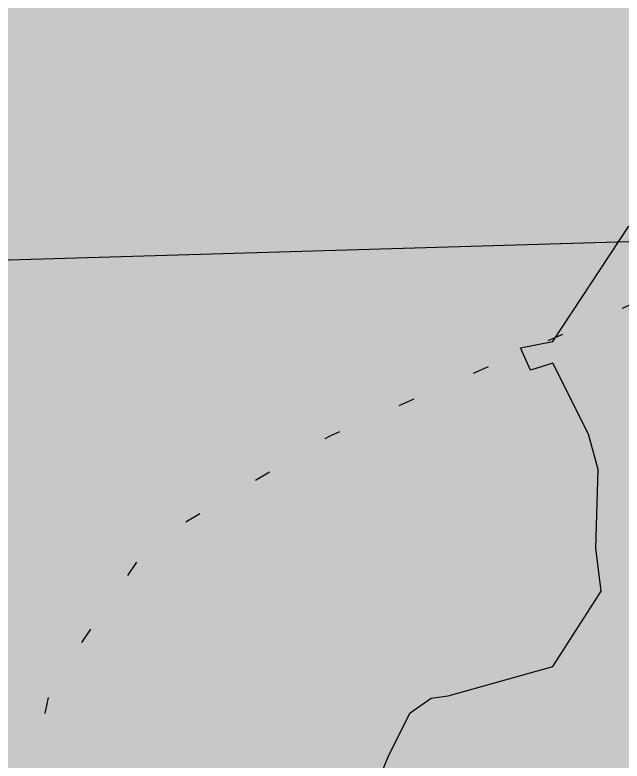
# Model space of a CAD drawing. Extents: x 637633 to 644092, y 5921573 to 5931294.
# Drawn here: x 640622 to 640696.8, y 5926431.7 to 5926523.7 of the extents above; entities that cross this region are included whole.
import ezdxf

# ---------------------------------------------------------------- set-up
doc = ezdxf.new("R2010")
doc.units = 0
doc.header["$LTSCALE"] = 5
doc.linetypes.add('foc-WHEELTRACKS', pattern=[2, 0.4, -1.6])
for name, color, linetype in [('Contour_Line_Major', 254, 'Continuous'), ('L-SEC', 7, 'Continuous'), ('P-PROPOSED-H', 21, 'Continuous'), ('T-WATER-P3', 160, 'foc-WHEELTRACKS')]:
    doc.layers.add(name, color=color, linetype=linetype)

msp = doc.modelspace()

# ---------------------------------------------------------------- hatches: boundary and pattern name
at = {"layer": 'P-PROPOSED-H'}
h = msp.add_hatch(color=256, dxfattribs=at)
h.dxf.hatch_style = 1
h.paths.add_polyline_path([(641528.351, 5926520.306), (641930.638, 5926532.197), (641906.784, 5927335.835), (641424.044, 5927321.72), (641412.367, 5927723.623), (641091.356, 5927714.281), (641102.925, 5927312.331), (640700.997, 5927300.58), (640712.387, 5926898.548), (640310.281, 5926886.7), (640321.49, 5926484.634), (640343.91, 5925680.441), (640365.876, 5924877.148), (641978.387, 5924924.915), (641966.448, 5925326.738), (641563.531, 5925314.752), (641551.805, 5925716.53), (641547.704, 5925857.074), (641417.101, 5925807.14), (641318.468, 5925728.64), (641312.206, 5925736.51), (641412.056, 5925815.978), (641547.393, 5925867.722)])
h.paths.add_polyline_path([(640923.819, 5926542.314), (640920.19, 5926606.961), (640988.628, 5926831.455), (641000.161, 5926856.123), (641001.342, 5926884.686), (641062.461, 5927122.811), (641083.247, 5927266.236), (641125.161, 5927285.375), (641133.099, 5927308.79), (641131.908, 5927327.047), (641103.73, 5927378.641), (641122.78, 5927423.488), (641236.683, 5927448.491), (641240.52, 5927454.383), (641343.598, 5927472.946), (641346.538, 5927421.04), (641380.934, 5927418.394), (641367.044, 5927390.282), (641365.721, 5927380.03), (641380.934, 5927367.462), (641370.02, 5927328.436), (641382.257, 5927227.232), (641380.934, 5927190.191), (641390.539, 5927151.679), (641389.202, 5927036.732), (641404.448, 5926966.033), (641409.21, 5926902.468), (641405.108, 5926824.128), (641409.046, 5926801.252), (641416.192, 5926801.639), (641426.386, 5926487.35), (641385.723, 5926440.202), (641349.442, 5926376.671), (641288.594, 5926388.965), (641235.678, 5926420.715)], flags=16)

# ---------------------------------------------------------------- linework, layer by layer
at = {"layer": 'Contour_Line_Major', "elevation": 799.779, "flags": 128}
msp.add_lwpolyline([(640696.896, 5926392.726), (640691.156, 5926395.596), (640688.281, 5926396.292), (640679.725, 5926399.169), (640673.273, 5926399.797), (640668.973, 5926403.419), (640662.393, 5926407.713), (640662.992, 5926412.434), (640664.07, 5926422.699), (640668.07, 5926432.491), (640670.67, 5926437.686), (640673.273, 5926439.487), (640675.366, 5926439.776), (640688.281, 5926443.402), (640694.205, 5926452.672), (640693.584, 5926457.966), (640693.84, 5926467.658), (640692.649, 5926472.019), (640688.281, 5926480.777), (640685.527, 5926479.894), (640684.282, 5926482.644), (640688.281, 5926483.433), (640697.636, 5926497.631)], dxfattribs=at)
at = {"layer": 'L-SEC'}
msp.add_line((640321.49, 5926484.634), (641126.064, 5926508.416), dxfattribs=at)
at = {"layer": 'T-WATER-P3', "flags": 128}
msp.add_lwpolyline([(640784.468, 5925993.03), (640761.817, 5925977.951), (640678.248, 5925944.433), (640661.892, 5925943.494), (640648.686, 5925957.38), (640637.583, 5925996.214), (640633.748, 5926016.617), (640627.992, 5926086.189), (640632.418, 5926110.178), (640644.522, 5926121.917), (640666.959, 5926130.524), (640691.104, 5926136.103), (640734.413, 5926136.775), (640740.111, 5926149.693), (640733.826, 5926173.621), (640695.425, 5926259.103), (640686.662, 5926297.815), (640678.692, 5926315.913), (640665.924, 5926331.797), (640646.209, 5926350.146), (640636.764, 5926361.826), (640627.087, 5926381.756), (640623.404, 5926407.493), (640623.615, 5926427.197), (640626.349, 5926440.745), (640638.625, 5926458.599), (640660.89, 5926471.866), (640703.656, 5926490.53), (640777.555, 5926515.123), (640810.829, 5926506.97), (640864.329, 5926487.018), (640949.065, 5926462.526), (640972.751, 5926459.341), (640999.821, 5926451.897), (641092.856, 5926407.524), (641128.733, 5926395.133), (641198.904, 5926365.002), (641219.221, 5926347.819), (641230.388, 5926335.79)], dxfattribs=at)

doc.saveas('drawing.dxf')
